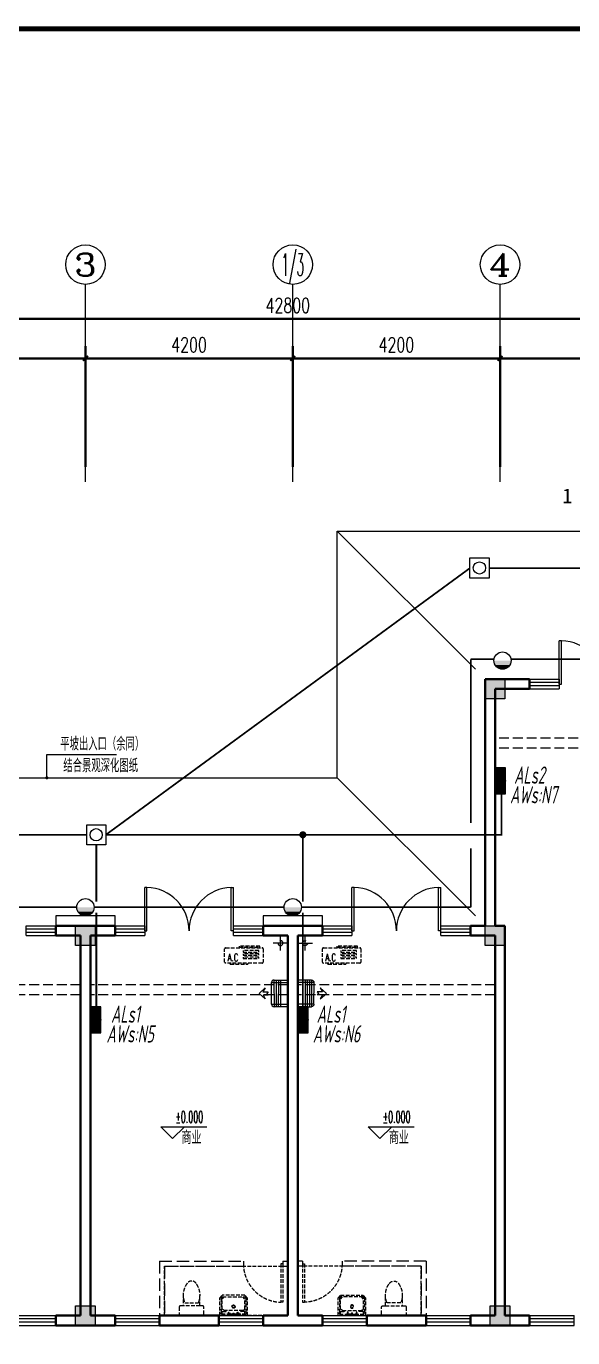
# Model space of a CAD drawing. Extents: x 679383 to 1725648, y -4158549 to 860327.
# Drawn here: x 770916 to 781990, y -2187265 to -2160683 of the extents above; entities that cross this region are included whole.
import ezdxf
from ezdxf.enums import TextEntityAlignment as Align

# ---------------------------------------------------------------- set-up
doc = ezdxf.new("R2010")
doc.units = 0
doc.header["$LTSCALE"] = 1000
doc.header["$MEASUREMENT"] = 0
doc.linetypes.add('__DASH', pattern=[0.35, 0.25, -0.1])
doc.linetypes.add('DASH', pattern=[0.35, 0.25, -0.1])
doc.layers.get('Defpoints').update_dxf_attribs({"color": 8})
for name, color, linetype in [('!!DIM-动力', 7, 'Continuous'), ('00-300mm尺寸保温石材一体板外包', 8, 'Continuous'), ('A-AC', 8, 'Continuous'), ('A-EQPM-MECH', 8, 'Continuous'), ('A-TEXT(文字)', 8, 'Continuous'), ('AXIS', 8, 'Continuous'), ('AXIS_TEXT', 8, 'Continuous'), ('C-AXIS(轴号)', 8, 'Continuous'), ('C-AXIS-T(字)', 8, 'Continuous'), ('DIM-照明', 3, 'Continuous'), ('DIM_ELEV', 8, 'Continuous'), ('DIM_LEAD', 8, 'Continuous'), ('EQUIP-照明', 3, 'Continuous'), ('EQUIP-箱柜', 3, 'Continuous'), ('PUB_TEXT', 8, 'Continuous'), ('S-COLU-HATCH', 8, 'Continuous'), ('S-COLU-LINE1', 8, 'Continuous'), ('WIRE-照明', 2, 'Continuous'), ('图框', 140, 'Continuous'), ('机电标识类', 8, 'Continuous')]:
    doc.layers.add(name, color=color, linetype=linetype)
for name, color, linetype, lineweight in [('WALL', 8, 'Continuous', 40), ('WINDOW', 8, 'Continuous', 15), ('平面-看线', 8, 'Continuous', 15), ('平面-空调预留孔', 8, 'Continuous', 15), ('空调', 8, 'Continuous', 13)]:
    doc.layers.add(name, color=color, linetype=linetype, lineweight=lineweight)
doc.layers.add('审核', color=1, linetype='Continuous', plot=False)
doc.styles.add('_TCH_AXIS', font='COMPLEX', dxfattribs={"bigfont": 'GBCBIG'})
doc.styles.add('_TCH_DIM', font='SIMPLEX.shx', dxfattribs={"width": 0.7, "bigfont": 'GBCBIG.shx'})
doc.styles.add('_TCH_DIM_T3', font='SIMPLEX', dxfattribs={"width": 0.705882, "bigfont": 'GBCBIG'})
doc.styles.add('_TCH_LABEL', font='simhei.ttf')
doc.styles.add('COMPLEX', font='COMPLEX')
doc.styles.add('HZTXT', font='gbeitc.shx', dxfattribs={"width": 0.8, "height": 400, "bigfont": 'hztxt.shx'})
doc.styles.get("Standard").update_dxf_attribs({"font": 'gbenor.shx', "bigfont": 'gbcbig.shx'})
doc.dimstyles.new('_TCH_ARCH&&100', dxfattribs={"dimtxt": 297.5, "dimasz": 100, "dimexe": 250, "dimexo": 300, "dimgap": 126.25, "dimtad": 1, "dimdec": 0, "dimzin": 0, "dimdsep": 46, "dimtxsty": '_TCH_DIM_T3', "dimblk": 'ARCHTICK', "dimcen": 0.09, "dimclrt": 7, "dimazin": 2, "dimtfac": 1, "dimtdec": 0, "dimtix": 1, "dimtmove": 2, "dimatfit": 3, "dimfxl": 1, "dimtolj": 1, "dimtzin": 0, "dimarcsym": 0})

# ---------------------------------------------------------------- blocks, each defined once
blk = doc.blocks.new('jhyrhjytrht')
at = {"layer": '00-300mm尺寸保温石材一体板外包', "ltscale": 3}
blk.add_lwpolyline([(265849, -63775), (264649, -63775), (264649, -63975), (265849, -63975)], close=True, dxfattribs=at)
blk = doc.blocks.new('QER5Y5WE3')
for p, q in [((-194, 188), (-1, 388)), ((72, 389), (-156, 153)), ((292, -73), (-90, 296)), ((321, -43), (-61, 326)), ((360, -17), (-29, 359)), ((389, 14), (0, 389)), ((72, 389), (387, 86)), ((236, 408), (404, 419)), ((326, 383), (236, 408)), ((326, 383), (253, 308)), ((297, 307), (253, 308)), ((299, 264), (297, 307)), ((372, 340), (299, 264)), ((399, 251), (372, 340)), ((399, 251), (404, 419)), ((194, -188), (-194, 188)), ((387, 86), (159, -151)), ((388, 13), (194, -188))]:
    blk.add_line(p, q)
for centre, start, end in [((36, 352), 46.0154, 136.0154), ((351, 49), 316.0154, 46.0154)]:
    blk.add_arc(centre, 51.3, start, end)
blk = doc.blocks.new('GSDFD')
at = {"layer": '机电标识类', "color": 250, "linetype": 'DASH', "ltscale": 400}
for p, q in [((14683876, 6457939), (14683876, 6458239)), ((14683726, 6458089), (14684026, 6458089))]:
    blk.add_line(p, q, dxfattribs=at)
at = {"layer": '空调', "color": 1, "linetype": 'DASH'}
blk.add_circle((14683876, 6458089), 50, dxfattribs=at)
blk = doc.blocks.new('gsergvr')
at = {"layer": '平面-空调预留孔', "linetype": 'DASH', "ltscale": 0.3}
for p, q in [((34075, 17176), (34075, 17166)), ((34085, 17156), (34438, 17156)), ((34448, 17166), (34448, 17176))]:
    blk.add_line(p, q, dxfattribs=at)
blk.add_lwpolyline([(34729, 17176), (33989, 17176, -0.414214), (33969, 17196), (33969, 17466, -0.414214), (33989, 17486), (34729, 17486, -0.414214), (34749, 17466), (34749, 17196, -0.414214)], format="xyb", close=True, dxfattribs=at)
for points in [[(34679, 17515), (34260, 17515), (34260, 17500), (34679, 17500)], [(34658, 17428), (34343, 17428), (34343, 17399), (34658, 17399)], [(34658, 17362), (34343, 17362), (34343, 17333), (34658, 17333)], [(34658, 17296), (34343, 17296), (34343, 17267), (34658, 17267)]]:
    blk.add_lwpolyline(points, close=True, dxfattribs=at)
for centre, start, end in [((34085, 17166), 180, 270), ((34438, 17166), 270, 0)]:
    blk.add_arc(centre, 10, start, end, dxfattribs=at)
at = {"layer": '平面-空调预留孔', "linetype": 'DASH', "ltscale": 0.3, "style": '_TCH_DIM', "width": 0.705882}
blk.add_text('A.C', height=146.9, dxfattribs=at).set_placement((34028, 17216))
blk = doc.blocks.new('1241241')
at = {"layer": '审核', "color": 251, "linetype": '__DASH'}
for p, q in [((1100, 2600), (0, 2600)), ((0, 2500), (0, 2600)), ((1000, 2500), (0, 2500)), ((1000, 2500), (1000, 900)), ((1100, 2600), (1100, 900)), ((1100, 900), (1000, 900)), ((1000, 100), (1000, 100)), ((1100, 100), (1000, 100)), ((1100, 100), (1000, 100)), ((1000, 100), (1000, 0)), ((1100, 100), (1000, 100)), ((1100, 0), (1000, 0)), ((1100, 100), (1100, 100)), ((1100, 100), (1100, 0))]:
    blk.add_line(p, q, dxfattribs=at)
at = {"layer": '审核', "color": 251, "linetype": '__DASH', "ltscale": 0.3}
for p, q in [((0, 2170), (0, 1730)), ((170, 2200), (30, 2200)), ((200, 2119), (200, 2170)), ((200, 1780), (200, 2119)), ((430, 2119), (200, 2119)), ((260, 2089), (260, 1810)), ((30, 1700), (170, 1700)), ((200, 1730), (200, 1780)), ((200, 1780), (430, 1780)), ((0, 1379), (350, 1379)), ((0, 819), (0, 1379)), ((349, 1351), (26, 1351)), ((26, 848), (26, 1351)), ((26, 1331), (79, 1331)), ((51, 1379), (51, 1352)), ((79, 1331), (79, 1253)), ((101, 1291), (127, 1331)), ((123, 1380), (123, 1352)), ((127, 1331), (335, 1331)), ((335, 1331), (381, 1290)), ((381, 1321), (349, 1351)), ((350, 1379), (410, 1329)), ((410, 869), (410, 1329)), ((26, 1010), (26, 1190)), ((26, 1100), (26, 1010)), ((84, 1248), (100, 1248)), ((100, 909), (100, 1289)), ((381, 1321), (381, 878)), ((0, 819), (350, 819)), ((26, 868), (79, 868)), ((349, 848), (26, 848)), ((51, 822), (51, 848)), ((79, 868), (79, 945)), ((84, 950), (100, 950)), ((100, 909), (127, 868)), ((123, 820), (123, 848)), ((127, 868), (335, 868)), ((335, 868), (381, 909)), ((381, 878), (349, 848)), ((350, 819), (410, 869)), ((1100, 900), (1000, 900)), ((270, 100), (270, 140)), ((1050, 140), (270, 140)), ((1050, 100), (270, 100)), ((1100, 100), (1000, 100)), ((1050, 100), (1050, 140))]:
    blk.add_line(p, q, dxfattribs=at)
blk.add_lwpolyline([(1000, 0), (0, 0), (0, 2500), (1000, 2500)], close=True, dxfattribs=at)
for centre, radius in [((44, 1100), 8), ((54, 1190), 15), ((182, 1100), 33.1), ((182, 1100), 24.9), ((56, 1010), 15)]:
    blk.add_circle(centre, radius, dxfattribs=at)
for centre, radius, start, end in [((30, 2170), 30, 90, 180), ((170, 2170), 30, 0, 90), ((413, 1722), 398, 53.3619, 112.5495), ((590, 1950), 110, 303.4509, 56.5491), ((30, 1730), 30, 180, 270), ((170, 1730), 30, 270, 0), ((413, 2177), 398, 247.4505, 306.6381), ((84, 1253), 5, 180, 270), ((105, 1289), 5, 147.2444, 180), ((84, 945), 5, 90, 180), ((1050, 120), 780, 90, 178.5307)]:
    blk.add_arc(centre, radius, start, end, dxfattribs=at)
blk = doc.blocks.new('1243123421321')
at = {"layer": 'S-COLU-HATCH'}
h = blk.add_hatch(color=256, dxfattribs=at)
h.dxf.hatch_style = 1
h.paths.add_polyline_path([(-17400, 13100), (-17000, 13100), (-17000, 12700), (-17400, 12700)])
h = blk.add_hatch(color=256, dxfattribs=at)
h.dxf.hatch_style = 1
h.paths.add_polyline_path([(-25700, 8100), (-25300, 8100), (-25300, 7700), (-25700, 7700)])
h = blk.add_hatch(color=256, dxfattribs=at)
h.dxf.hatch_style = 1
h.paths.add_polyline_path([(-17400, 8100), (-17000, 8100), (-17000, 7700), (-17400, 7700)])
h = blk.add_hatch(color=256, dxfattribs=at)
h.dxf.hatch_style = 1
h.paths.add_polyline_path([(-25700, 400), (-25300, 400), (-25300, 0), (-25700, 0)])
h = blk.add_hatch(color=256, dxfattribs=at)
h.dxf.hatch_style = 1
h.paths.add_polyline_path([(-17300, 400), (-16900, 400), (-16900, 0), (-17300, 0)])
at = {"layer": 'S-COLU-LINE1'}
for points in [[(-17400, 13100), (-17000, 13100), (-17000, 12700), (-17400, 12700)], [(-25700, 8100), (-25300, 8100), (-25300, 7700), (-25700, 7700)], [(-17400, 8100), (-17000, 8100), (-17000, 7700), (-17400, 7700)], [(-25700, 400), (-25300, 400), (-25300, 0), (-25700, 0)], [(-17300, 400), (-16900, 400), (-16900, 0), (-17300, 0)]]:
    blk.add_lwpolyline(points, close=True, dxfattribs=at)
blk = doc.blocks.new('_ArchTick')
at = {"color": 0, "linetype": 'ByBlock', "const_width": 0.4}
blk.add_lwpolyline([(-0.5, -0.5), (0.5, 0.5)], dxfattribs=at)
blk = doc.blocks.new('*D46')
at = {"layer": 'AXIS', "color": 0, "lineweight": -2, "transparency": 16777216}
for p, q in [((1807172, 1161837), (1807172, 1165087)), ((1849972, 1161837), (1849972, 1165087)), ((1807172, 1164837), (1849972, 1164837))]:
    blk.add_line(p, q, dxfattribs=at)
at = {"layer": 'Defpoints', "color": 0, "transparency": 16777216}
for p in [(1849972, 1164837), (1807172, 1161537), (1849972, 1161537)]:
    blk.add_point(p, dxfattribs=at)
at = {"layer": 'AXIS', "color": 0, "lineweight": -2, "transparency": 16777216, "xscale": 100, "yscale": 100, "zscale": 100, "rotation": 180}
blk.add_blockref('_ArchTick', (1807172, 1164837), dxfattribs=at)
at = {"layer": 'AXIS', "color": 0, "lineweight": -2, "transparency": 16777216, "xscale": 100, "yscale": 100, "zscale": 100}
blk.add_blockref('_ArchTick', (1849972, 1164837), dxfattribs=at)
at = {"layer": 'AXIS', "color": 7, "transparency": 16777216, "insert": (1828572, 1165112), "char_height": 297.5, "attachment_point": 5, "style": '_TCH_DIM_T3'}
blk.add_mtext('\\A1;42800', dxfattribs=at)
blk = doc.blocks.new('*D41')
at = {"layer": 'AXIS', "color": 0, "lineweight": -2, "transparency": 16777216}
for p, q in [((1820272, 1161837), (1820272, 1164287)), ((1824472, 1161837), (1824472, 1164287)), ((1820272, 1164037), (1824472, 1164037))]:
    blk.add_line(p, q, dxfattribs=at)
at = {"layer": 'Defpoints', "color": 0, "transparency": 16777216}
for p in [(1824472, 1164037), (1820272, 1161537), (1824472, 1161537)]:
    blk.add_point(p, dxfattribs=at)
at = {"layer": 'AXIS', "color": 0, "lineweight": -2, "transparency": 16777216, "xscale": 100, "yscale": 100, "zscale": 100, "rotation": 180}
blk.add_blockref('_ArchTick', (1820272, 1164037), dxfattribs=at)
at = {"layer": 'AXIS', "color": 0, "lineweight": -2, "transparency": 16777216, "xscale": 100, "yscale": 100, "zscale": 100}
blk.add_blockref('_ArchTick', (1824472, 1164037), dxfattribs=at)
at = {"layer": 'AXIS', "color": 7, "transparency": 16777216, "insert": (1822372, 1164312), "char_height": 297.5, "attachment_point": 5, "style": '_TCH_DIM_T3'}
blk.add_mtext('\\A1;4200', dxfattribs=at)
blk = doc.blocks.new('*D40')
at = {"layer": 'AXIS', "color": 0, "lineweight": -2, "transparency": 16777216}
for p, q in [((1824472, 1161837), (1824472, 1164287)), ((1828672, 1161837), (1828672, 1164287)), ((1824472, 1164037), (1828672, 1164037))]:
    blk.add_line(p, q, dxfattribs=at)
at = {"layer": 'Defpoints', "color": 0, "transparency": 16777216}
for p in [(1828672, 1164037), (1824472, 1161537), (1828672, 1161537)]:
    blk.add_point(p, dxfattribs=at)
at = {"layer": 'AXIS', "color": 0, "lineweight": -2, "transparency": 16777216, "xscale": 100, "yscale": 100, "zscale": 100, "rotation": 180}
blk.add_blockref('_ArchTick', (1824472, 1164037), dxfattribs=at)
at = {"layer": 'AXIS', "color": 0, "lineweight": -2, "transparency": 16777216, "xscale": 100, "yscale": 100, "zscale": 100}
blk.add_blockref('_ArchTick', (1828672, 1164037), dxfattribs=at)
at = {"layer": 'AXIS', "color": 7, "transparency": 16777216, "insert": (1826572, 1164312), "char_height": 297.5, "attachment_point": 5, "style": '_TCH_DIM_T3'}
blk.add_mtext('\\A1;4200', dxfattribs=at)
blk = doc.blocks.new('*D39')
at = {"layer": 'AXIS', "color": 0, "lineweight": -2, "transparency": 16777216}
for p, q in [((1828672, 1161837), (1828672, 1164287)), ((1832872, 1161837), (1832872, 1164287)), ((1828672, 1164037), (1832872, 1164037))]:
    blk.add_line(p, q, dxfattribs=at)
at = {"layer": 'Defpoints', "color": 0, "transparency": 16777216}
for p in [(1832872, 1164037), (1828672, 1161537), (1832872, 1161537)]:
    blk.add_point(p, dxfattribs=at)
at = {"layer": 'AXIS', "color": 0, "lineweight": -2, "transparency": 16777216, "xscale": 100, "yscale": 100, "zscale": 100, "rotation": 180}
blk.add_blockref('_ArchTick', (1828672, 1164037), dxfattribs=at)
at = {"layer": 'AXIS', "color": 0, "lineweight": -2, "transparency": 16777216, "xscale": 100, "yscale": 100, "zscale": 100}
blk.add_blockref('_ArchTick', (1832872, 1164037), dxfattribs=at)
at = {"layer": 'AXIS', "color": 7, "transparency": 16777216, "insert": (1830772, 1164312), "char_height": 297.5, "attachment_point": 5, "style": '_TCH_DIM_T3'}
blk.add_mtext('\\A1;4200', dxfattribs=at)
blk = doc.blocks.new('*D38')
at = {"layer": 'AXIS', "color": 0, "lineweight": -2, "transparency": 16777216}
for p, q in [((1832872, 1161837), (1832872, 1164287)), ((1837072, 1161837), (1837072, 1164287)), ((1832872, 1164037), (1837072, 1164037))]:
    blk.add_line(p, q, dxfattribs=at)
at = {"layer": 'Defpoints', "color": 0, "transparency": 16777216}
for p in [(1837072, 1164037), (1832872, 1161537), (1837072, 1161537)]:
    blk.add_point(p, dxfattribs=at)
at = {"layer": 'AXIS', "color": 0, "lineweight": -2, "transparency": 16777216, "xscale": 100, "yscale": 100, "zscale": 100, "rotation": 180}
blk.add_blockref('_ArchTick', (1832872, 1164037), dxfattribs=at)
at = {"layer": 'AXIS', "color": 0, "lineweight": -2, "transparency": 16777216, "xscale": 100, "yscale": 100, "zscale": 100}
blk.add_blockref('_ArchTick', (1837072, 1164037), dxfattribs=at)
at = {"layer": 'AXIS', "color": 7, "transparency": 16777216, "insert": (1834972, 1164312), "char_height": 297.5, "attachment_point": 5, "style": '_TCH_DIM_T3'}
blk.add_mtext('\\A1;4200', dxfattribs=at)
blk = doc.blocks.new('$WINLIB2D$00000001')
at = {"color": 0}
for points in [[(-0.5, 0.5), (-0.5, -0.5)], [(-0.5, 0.5), (0.5, 0.5)], [(0.5, -0.5), (0.5, 0.5)], [(0.5, 0.167), (-0.5, 0.167)], [(0.5, -0.167), (-0.5, -0.167)], [(-0.5, -0.5), (0.5, -0.5)]]:
    blk.add_lwpolyline(points, dxfattribs=at)
blk = doc.blocks.new('$DorLib2D$00000002')
for p, q in [((-0.5, 0), (-0.5, 0.4875)), ((-0.475, 0.4875), (-0.5, 0.4875)), ((-0.475, 0), (-0.475, 0.4875)), ((0.475, 0), (0.475, 0.4875)), ((0.475, 0.4875), (0.5, 0.4875)), ((0.5, 0), (0.5, 0.4875)), ((-0.5, 0), (-0.475, 0)), ((0.5, 0), (0.475, 0))]:
    blk.add_line(p, q)
at = {"lineweight": 13}
for centre, start, end in [((-0.4875, 0), 0, 88.53072), ((0.4875, 0), 91.46928, 180)]:
    blk.add_arc(centre, 0.4875, start, end, dxfattribs=at)
blk = doc.blocks.new('_AXISO')
blk.add_circle((0, 0), 0.5)
at = {"layer": 'AXIS_TEXT', "style": 'COMPLEX', "width": 1.041667}
blk.add_attdef('A', text='', height=0.56, dxfattribs=at).set_placement((-0.25, -0.28), (0.25, -0.28), align=Align.FIT)
blk = doc.blocks.new('*X77')
at = {"color": 0}
for p, q in [((-250, 33), (-83, 200)), ((-250, 68), (-118, 200)), ((-250, 104), (-154, 200)), ((-250, 139), (-189, 200)), ((-250, 174), (-224, 200)), ((-247, 0), (-47, 200)), ((-212, 0), (-12, 200)), ((-177, 0), (23, 200)), ((-141, 0), (59, 200)), ((-106, 0), (94, 200)), ((-71, 0), (129, 200)), ((-35, 0), (165, 200)), ((0, 0), (200, 200)), ((35, 0), (235, 200)), ((71, 0), (250, 179)), ((106, 0), (250, 144)), ((141, 0), (250, 109)), ((177, 0), (250, 73)), ((212, 0), (250, 38)), ((247, 0), (250, 3))]:
    blk.add_line(p, q, dxfattribs=at)
blk = doc.blocks.new('$equip$00001421')
for p, q in [((0.75, 0.6), (-0.75, 0.6)), ((-0.75, 0.6), (-0.75, 0)), ((-0.75, 0), (0.75, 0)), ((0.75, 0), (0.75, 0.6))]:
    blk.add_line(p, q)
at = {"const_width": 0.6}
blk.add_lwpolyline([(-0.75, 0.3), (0.75, 0.3)], dxfattribs=at)
for p in [(-0.75, 0.3), (0, 0.6), (0, 0), (0.75, 0.3)]:
    blk.add_point(p)
at = {"xscale": 0.00300000000061118, "yscale": 0.00300000000061118, "zscale": 0.00300000000061118}
blk.add_blockref('*X77', (0, 0), dxfattribs=at)
at = {"style": '_TCH_LABEL', "flags": 9}
blk.add_attdef('A', (0, 0), '', height=0.00002, dxfattribs=at)
blk = doc.blocks.new('$equip$00001151')
blk.add_circle((0, 0.5), 0.5)
for points in [[(0.433, 0.25), (-0.433, 0.25), (0.5, 0.5), (-0.5, 0.5)], [(0.25, 0.067), (-0.25, 0.067), (0.433, 0.25), (-0.433, 0.25)], [(0, 0), (0, 0), (0.25, 0.067), (-0.25, 0.067)]]:
    blk.add_solid(points)
at = {"flags": 9}
blk.add_attdef('A', (0, 0), '', height=0.00002, dxfattribs=at)
blk = doc.blocks.new('dfgdsgsdg')
at = {"layer": '!!DIM-动力'}
blk.add_lwpolyline([(1783913, 547079), (1784300, 547079), (1784300, 546668), (1783913, 546668)], close=True, dxfattribs=at)
blk.add_circle((1784105, 546875), 124, dxfattribs=at)
blk = doc.blocks.new('SADFASDGHH')
at = {"layer": '00-300mm尺寸保温石材一体板外包', "color": 8, "ltscale": 3, "const_width": 0.001}
for points in [[(1833472.2, 1157536.9), (1833472.2, 1157736.9), (1832372.2, 1157736.9), (1832372.2, 1152736.9), (1832272.2, 1152736.9), (1832272.2, 1152536.9)], [(1823872.2, 1144436.9), (1823872.2, 1144336.9), (1825072.2, 1144336.9), (1825072.2, 1144436.9)], [(1825972.2, 1144436.9), (1825972.2, 1144336.9), (1827172.2, 1144336.9), (1827172.2, 1144436.9)], [(1828072.2, 1144436.9), (1828072.2, 1144336.9), (1829272.2, 1144336.9), (1829272.2, 1144436.9)], [(1830172.2, 1144436.9), (1830172.2, 1144336.9), (1831372.2, 1144336.9), (1831372.2, 1144436.9)], [(1832272.2, 1144436.9), (1832272.2, 1144336.9), (1833472.2, 1144336.9), (1833472.2, 1144436.9)]]:
    blk.add_lwpolyline(points, dxfattribs=at)
at = {"layer": 'A-EQPM-MECH', "color": 8}
for points in [[(1807372.2, 1152736.9), (1807372.2, 1155536.9), (1829572.2, 1155536.9), (1829572.2, 1160536.9), (1849972.2, 1160536.9), (1849972.2, 1157736.9)], [(1829572.2, 1160536.9), (1832372.2, 1157736.9)], [(1829572.2, 1155536.9), (1832372.2, 1152736.9)]]:
    blk.add_lwpolyline(points, dxfattribs=at)
at = {"layer": 'C-AXIS(轴号)', "color": 8}
for p, q in [((1824472.2, 1161536.9), (1824472.2, 1165536.9)), ((1828672.2, 1161536.9), (1828672.2, 1165536.9)), ((1832872.2, 1161536.9), (1832872.2, 1165536.9))]:
    blk.add_line(p, q, dxfattribs=at)
at = {"layer": 'DIM_ELEV', "color": 8}
for p, q in [((1826238.5, 1148222.6), (1825998.5, 1148462.6)), ((1825998.5, 1148462.6), (1826933.8, 1148462.6)), ((1826238.5, 1148222.6), (1826478.5, 1148462.6)), ((1830438.5, 1148222.6), (1830198.5, 1148462.6)), ((1830198.5, 1148462.6), (1831133.8, 1148462.6)), ((1830438.5, 1148222.6), (1830678.5, 1148462.6))]:
    blk.add_line(p, q, dxfattribs=at)
at = {"layer": 'DIM_LEAD', "color": 8}
for p, q in [((1823689.6, 1155536.9), (1823689.6, 1156009)), ((1823689.6, 1155536.9), (1823689.6, 1156009)), ((1823689.6, 1155536.9), (1823689.6, 1156009)), ((1823689.6, 1155536.9), (1823689.6, 1156009)), ((1823689.6, 1156009), (1825102.5, 1156009))]:
    blk.add_line(p, q, dxfattribs=at)
at = {"layer": 'DIM_LEAD', "color": 8, "const_width": 32}
blk.add_lwpolyline([(1823689.6, 1155520.9, 1), (1823689.6, 1155552.9, 1)], format="xyb", close=True, dxfattribs=at)
blk.add_lwpolyline([(1823689.6, 1155520.9, 1), (1823689.6, 1155552.9, 1)], format="xyb", close=True, dxfattribs=at)
blk.add_lwpolyline([(1823689.6, 1155520.9, 1), (1823689.6, 1155552.9, 1)], format="xyb", close=True, dxfattribs=at)
blk.add_lwpolyline([(1823689.6, 1155520.9, 1), (1823689.6, 1155552.9, 1)], format="xyb", close=True, dxfattribs=at)
at = {"layer": 'WALL', "color": 8}
for p, q in [((1833472.2, 1157536.9), (1832572.2, 1157536.9)), ((1832572.2, 1152536.9), (1832572.2, 1157536.9)), ((1833472.2, 1157336.9), (1833472.2, 1157536.9)), ((1832772.2, 1157336.9), (1833472.2, 1157336.9)), ((1832772.2, 1152536.9), (1832772.2, 1157336.9)), ((1824472.2, 1152536.9), (1823872.2, 1152536.9)), ((1823872.2, 1152536.9), (1823872.2, 1152336.9)), ((1825072.2, 1152536.9), (1824472.2, 1152536.9)), ((1825072.2, 1152336.9), (1825072.2, 1152536.9)), ((1828672.2, 1152536.9), (1828072.2, 1152536.9)), ((1828072.2, 1152536.9), (1828072.2, 1152336.9)), ((1829272.2, 1152536.9), (1828672.2, 1152536.9)), ((1829272.2, 1152336.9), (1829272.2, 1152536.9)), ((1832572.2, 1152536.9), (1832272.2, 1152536.9)), ((1832272.2, 1152536.9), (1832272.2, 1152336.9)), ((1832772.2, 1152536.9), (1832972.2, 1152536.9)), ((1832972.2, 1144636.9), (1832972.2, 1152536.9)), ((1823872.2, 1152336.9), (1824372.2, 1152336.9)), ((1824372.2, 1144636.9), (1824372.2, 1152336.9)), ((1824572.2, 1144636.9), (1824572.2, 1152336.9)), ((1824572.2, 1152336.9), (1825072.2, 1152336.9)), ((1828072.2, 1152336.9), (1828572.2, 1152336.9)), ((1828572.2, 1144636.9), (1828572.2, 1152336.9)), ((1828772.2, 1144636.9), (1828772.2, 1152336.9)), ((1828772.2, 1152336.9), (1829272.2, 1152336.9)), ((1832272.2, 1152336.9), (1832672.2, 1152336.9)), ((1832672.2, 1152336.9), (1832772.2, 1152336.9)), ((1832772.2, 1144636.9), (1832772.2, 1152336.9)), ((1824372.2, 1144636.9), (1823872.2, 1144636.9)), ((1823872.2, 1144636.9), (1823872.2, 1144436.9)), ((1823872.2, 1144436.9), (1824472.2, 1144436.9)), ((1824472.2, 1144436.9), (1825072.2, 1144436.9)), ((1825072.2, 1144636.9), (1824572.2, 1144636.9)), ((1825072.2, 1144436.9), (1825072.2, 1144636.9)), ((1827172.2, 1144636.9), (1825972.2, 1144636.9)), ((1825972.2, 1144636.9), (1825972.2, 1144436.9)), ((1825972.2, 1144436.9), (1827172.2, 1144436.9)), ((1827172.2, 1144436.9), (1827172.2, 1144636.9)), ((1828572.2, 1144636.9), (1828072.2, 1144636.9)), ((1828072.2, 1144636.9), (1828072.2, 1144436.9)), ((1828072.2, 1144436.9), (1828672.2, 1144436.9)), ((1828672.2, 1144436.9), (1829272.2, 1144436.9)), ((1829272.2, 1144636.9), (1828772.2, 1144636.9)), ((1829272.2, 1144436.9), (1829272.2, 1144636.9)), ((1831372.2, 1144636.9), (1830172.2, 1144636.9)), ((1830172.2, 1144636.9), (1830172.2, 1144436.9)), ((1830172.2, 1144436.9), (1831372.2, 1144436.9)), ((1831372.2, 1144436.9), (1831372.2, 1144636.9)), ((1832772.2, 1144636.9), (1832272.2, 1144636.9)), ((1832272.2, 1144636.9), (1832272.2, 1144436.9)), ((1832272.2, 1144436.9), (1832872.2, 1144436.9)), ((1832872.2, 1144436.9), (1833472.2, 1144436.9)), ((1833472.2, 1144636.9), (1832972.2, 1144636.9)), ((1833472.2, 1144436.9), (1833472.2, 1144636.9))]:
    blk.add_line(p, q, dxfattribs=at)
at = {"layer": '平面-看线', "color": 8, "linetype": 'DASH', "ltscale": 0.8}
for points in [[(1836972.2, 1156337.4), (1832772.2, 1156337.4)], [(1836972.2, 1156137.4), (1832772.2, 1156137.4)], [(1824372.2, 1151337.4), (1820372.2, 1151337.4)], [(1828572.2, 1151337.4), (1824572.2, 1151337.4)], [(1832772.2, 1151337.4), (1828772.2, 1151337.4)], [(1824372.2, 1151137.4), (1820372.2, 1151137.4)], [(1828572.2, 1151137.4), (1824572.2, 1151137.4)], [(1832772.2, 1151137.4), (1828772.2, 1151137.4)]]:
    blk.add_lwpolyline(points, dxfattribs=at)
at = {"color": 8, "xscale": -1}
blk.add_blockref('GSDFD', (16512298.9, -5305903), dxfattribs=at)
at = {"color": 8}
blk.add_blockref('GSDFD', (-12854954.4, -5305903), dxfattribs=at)
at = {"color": 8, "rotation": 90}
blk.add_blockref('1241241', (1828572.2, 1144636.9), dxfattribs=at)
at = {"color": 8, "xscale": -1, "rotation": 269.9999999999409}
blk.add_blockref('1241241', (1828772.2, 1144636.9), dxfattribs=at)
at = {"layer": '00-300mm尺寸保温石材一体板外包', "color": 8}
for p in [(1559223.5, 1216512.1), (1563423.5, 1216512.1)]:
    blk.add_blockref('jhyrhjytrht', p, dxfattribs=at)
at = {"layer": 'A-AC', "color": 8, "linetype": 'ByBlock', "rotation": 133.9846063388433}
blk.add_blockref('QER5Y5WE3', (1828572.2, 1151166.9), dxfattribs=at)
at = {"layer": 'A-AC', "color": 8, "linetype": 'ByBlock', "xscale": -1, "rotation": 226.0153936611567}
blk.add_blockref('QER5Y5WE3', (1828772.2, 1151166.9), dxfattribs=at)
at = {"layer": 'C-AXIS(轴号)', "color": 8}
ref = blk.add_blockref('_AXISO', (1824472.2, 1165936.9), dxfattribs=dict(at, xscale=800, yscale=800, zscale=800))
ref.add_attrib('A', '3', dxfattribs={"layer": 'C-AXIS-T(字)', "height": 452.5, "style": '_TCH_AXIS', "width": 1.5}).set_placement((1824246, 1165710.6), (1824698.5, 1165710.6), align=Align.FIT)
ref = blk.add_blockref('_AXISO', (1828672.2, 1165936.9), dxfattribs=dict(at, xscale=800, yscale=800, zscale=800))
ref.add_attrib('A', '1/3', dxfattribs={"layer": 'C-AXIS-T(字)', "height": 452.55, "style": '_TCH_AXIS', "width": 0.411765}).set_placement((1828446, 1165710.6), (1828898.5, 1165710.6), align=Align.FIT)
ref = blk.add_blockref('_AXISO', (1832872.2, 1165936.9), dxfattribs=dict(at, xscale=800, yscale=800, zscale=800))
ref.add_attrib('A', '4', dxfattribs={"layer": 'C-AXIS-T(字)', "height": 452.5, "style": '_TCH_AXIS', "width": 1.3125}).set_placement((1832646, 1165710.6), (1833098.5, 1165710.6), align=Align.FIT)
at = {"layer": 'S-COLU-LINE1', "color": 8}
blk.add_blockref('1243123421321', (1849972.2, 1144436.9), dxfattribs=at)
at = {"layer": 'WINDOW', "color": 8}
for name, p, xscale, yscale, zscale in [('$DorLib2D$00000002', (1834972.2, 1157436.9), 1800, 1800, 1800), ('$WINLIB2D$00000001', (1833772.2, 1157436.9), 600, -200, 600), ('$DorLib2D$00000002', (1826572.2, 1152436.9), 1800, 1800, 1800), ('$DorLib2D$00000002', (1830772.2, 1152436.9), 1800, 1800, 1800), ('$WINLIB2D$00000001', (1823572.2, 1152436.9), 600, -200, 600), ('$WINLIB2D$00000001', (1825372.2, 1152436.9), 600, -200, 600), ('$WINLIB2D$00000001', (1827772.2, 1152436.9), 600, -200, 600), ('$WINLIB2D$00000001', (1829572.2, 1152436.9), 600, -200, 600), ('$WINLIB2D$00000001', (1831972.2, 1152436.9), 600, -200, 600), ('$WINLIB2D$00000001', (1823422.2, 1144536.9), 900, 200, 900), ('$WINLIB2D$00000001', (1825522.2, 1144536.9), 900, 200, 900), ('$WINLIB2D$00000001', (1827622.2, 1144536.9), 900, 200, 900), ('$WINLIB2D$00000001', (1829722.2, 1144536.9), 900, 200, 900), ('$WINLIB2D$00000001', (1831822.2, 1144536.9), 900, 200, 900), ('$WINLIB2D$00000001', (1833922.2, 1144536.9), 900, 200, 900)]:
    blk.add_blockref(name, p, dxfattribs=dict(at, xscale=xscale, yscale=yscale, zscale=zscale))
at = {"layer": '平面-空调预留孔', "color": 8}
for p in [(1793323.7, 1134605.7), (1795303.7, 1134605.7)]:
    blk.add_blockref('gsergvr', p, dxfattribs=at)
at = {"layer": 'A-TEXT(文字)', "color": 8, "style": '_TCH_LABEL'}
blk.add_text('1', height=300.4, dxfattribs=at).set_placement((1834133.9, 1161100.7))
at = {"layer": 'PUB_TEXT', "color": 8, "style": '_TCH_DIM'}
for s, height, width, p in [('平坡出入口（余同）', 270.07, 0.7, (1823962.6, 1156089.1)), ('结合景观深化图纸', 270.07, 0.7, (1824024.5, 1155649)), ('%%P0.000', 238, 0.494118, (1826293.8, 1148542.7)), ('%%P0.000', 238, 0.494118, (1830493.8, 1148542.7))]:
    blk.add_text(s, height=height, dxfattribs=dict(at, width=width)).set_placement(p)
at = {"layer": 'PUB_TEXT', "color": 8}
for p in [(1826417.7, 1148110.9), (1830617.7, 1148110.9)]:
    blk.add_text('商业', height=270.07, dxfattribs=at).set_placement(p)
at = {"layer": 'AXIS', "color": 8}
for p1, p2, distance, picture, middle in [((1807172.2, 1161536.9), (1849972.2, 1161536.9), 3300, '*D46', (1828572.2, 1165111.9)), ((1820272.2, 1161536.9), (1824472.2, 1161536.9), 2500, '*D41', (1822372.2, 1164311.9)), ((1824472.2, 1161536.9), (1828672.2, 1161536.9), 2500, '*D40', (1826572.2, 1164311.9)), ((1828672.2, 1161536.9), (1832872.2, 1161536.9), 2500, '*D39', (1830772.2, 1164311.9)), ((1832872.2, 1161536.9), (1837072.2, 1161536.9), 2500, '*D38', (1834972.2, 1164311.9))]:
    dim = blk.add_aligned_dim(p1=p1, p2=p2, distance=distance, dimstyle='_TCH_ARCH&&100', dxfattribs=at)
    dim.commit()
    dim.dimension.update_dxf_attribs({"geometry": picture, "text_midpoint": middle})

msp = doc.modelspace()

# ---------------------------------------------------------------- linework, layer by layer
at = {"layer": 'DIM-照明', "color": 7, "const_width": 72}
msp.add_lwpolyline([(776485, -2177071, 1), (776557, -2177071, 1)], format="xyb", close=True, dxfattribs=at)
at = {"layer": 'WIRE-照明', "const_width": 35}
for points in [[(772529, -2177071), (779907, -2171665)], [(780294, -2171665), (793318, -2171665)], [(779923, -2173512), (780393, -2173512)], [(779923, -2176829), (779923, -2173512)], [(780739, -2173512), (784543, -2173512)], [(776521, -2177071), (780545, -2177071), (780545, -2176248)], [(754894, -2177071), (772142, -2177071)], [(772529, -2177071), (776521, -2177071)], [(776521, -2178425), (776521, -2177071)], [(772336, -2178425), (772336, -2177277)], [(779923, -2178540), (779923, -2177346)], [(771941, -2178537), (768091, -2178537)], [(776141, -2178537), (772291, -2178537)], [(772336, -2180560), (772336, -2178650)], [(776491, -2178540), (779923, -2178540)], [(776521, -2180560), (776521, -2178650)]]:
    msp.add_lwpolyline(points, dxfattribs=at)
at = {"layer": '图框', "const_width": 100}
msp.add_lwpolyline([(741395, -2200733), (812195, -2200733), (812195, -2160733), (741395, -2160733)], close=True, dxfattribs=at)

# ---------------------------------------------------------------- block references
at = {"layer": '!!DIM-动力'}
for p in [(-1004006, -2718538), (-1011771, -2723945)]:
    msp.add_blockref('dfgdsgsdg', p, dxfattribs=at)
at = {"layer": 'EQUIP-照明', "xscale": 350, "yscale": 350, "zscale": 350}
for p in [(780566, -2173715), (772116, -2178715), (776316, -2178715)]:
    msp.add_blockref('$equip$00001151', p, dxfattribs=at)
at = {"layer": 'EQUIP-箱柜', "xscale": 350, "yscale": 350, "zscale": 350, "rotation": 90}
for p in [(780626, -2175976), (772426, -2180822), (776626, -2180822)]:
    msp.add_blockref('$equip$00001421', p, dxfattribs=at)
at = {"layer": 'WALL'}
msp.add_blockref('SADFASDGHH', (-1052356, -3331452), dxfattribs=at)

# ---------------------------------------------------------------- texts
at = {"layer": 'DIM-照明', "color": 7, "style": 'HZTXT', "width": 0.7}
for s, p in [('ALs2', (780801, -2176035)), ('ALs1', (772634, -2180881)), ('ALs1', (776800, -2180881))]:
    msp.add_text(s, height=350, dxfattribs=at).set_placement(p)
at = {"layer": 'DIM-照明', "style": 'HZTXT', "width": 0.7}
for s, p in [('AWs:N7', (780717, -2176434)), ('AWs:N5', (772542, -2181281)), ('AWs:N6', (776723, -2181281))]:
    msp.add_text(s, height=350, dxfattribs=at).set_placement(p)

doc.saveas('drawing.dxf')
